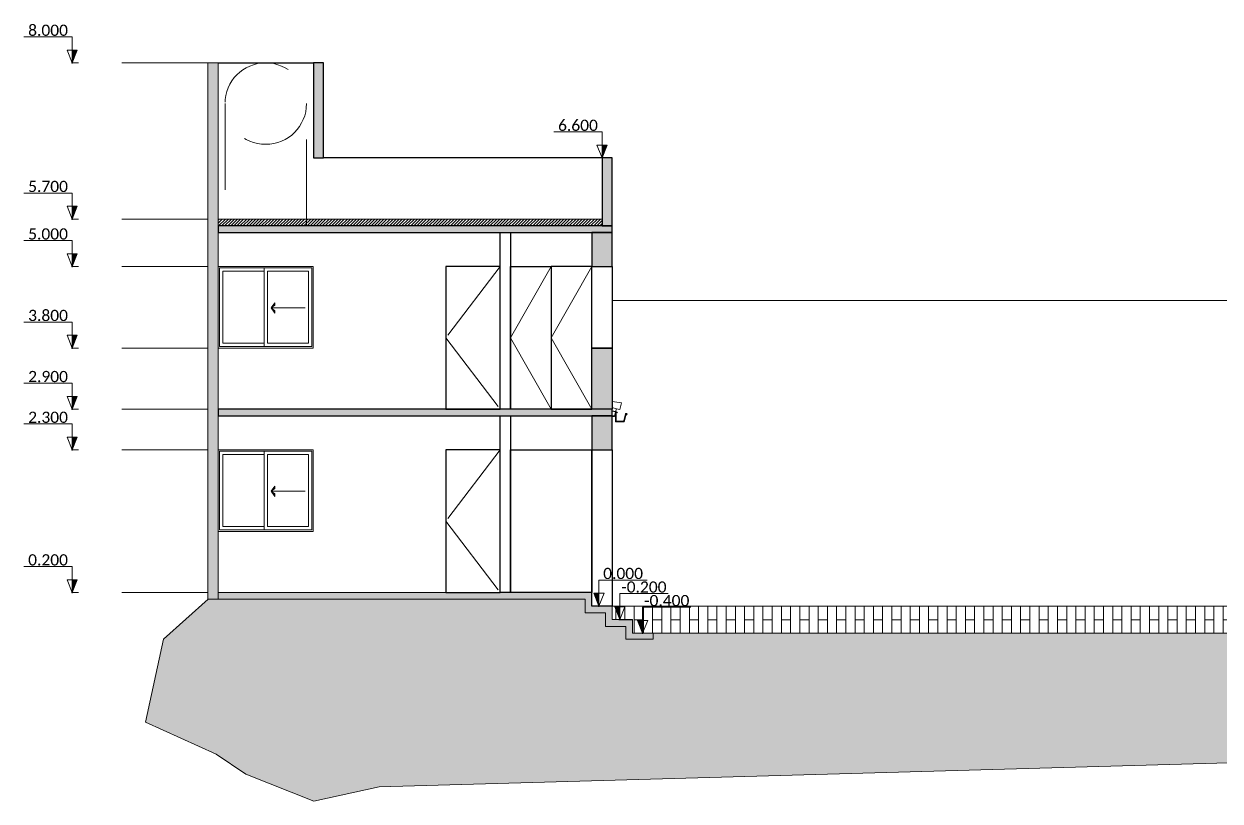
# Model space of a CAD drawing. Header units: metres. Extents: x -197 to 1099, y -24 to 14.
# Drawn here: x 193.68 to 211.29, y -2.87 to 8.57 of the extents above; entities that cross this region are included whole.
import ezdxf
from ezdxf.enums import TextEntityAlignment as Align

# ---------------------------------------------------------------- set-up
doc = ezdxf.new("R2010")
doc.units = ezdxf.units.M
doc.header["$LTSCALE"] = 0.001
doc.header["$PDMODE"] = 34
doc.header["$PDSIZE"] = 0.01
doc.linetypes.add('HIDDENX2', pattern=[19.05, 12.7, -6.35])
doc.layers.get('0').update_dxf_attribs({"lineweight": 13, "true_color": 0x000000})
for name, color, linetype, lineweight, true_color in [('Jach-Anotaciones-CalidaddeLínea  0.13', 7, 'Continuous', 13, 0x000000), ('Jach-Anotaciones-Hatch-Lum100%', 7, 'Continuous', 13, 0x000000), ('Jach-Anotaciones-Hatch-Lum50%', 9, 'Continuous', 13, 0x808080), ('Jach-Anotaciones-Hatch-Lum80%', 250, 'Continuous', 13, 0x333333), ('JACH-Anotaciones-Textos-Lum75% @ 0.075', 7, 'Continuous', 13, 0x404040), ('JACH-Arq-Lineas-Piso', 7, 'Continuous', 13, 0x404040), ('JACH-Arq-Lineas-Proyeccion', 250, 'HIDDENX2', 13, 0x333333), ('JACH-Arq-Lineas-Proyeccion Niveles cortes', 9, 'HIDDENX2', 13, 0x808080), ('JACH-Arq-Muros01-Carga', 7, 'Continuous', 25, 0x000000), ('JACH-Arq-Ventanas-BajasyPisoTecho', 7, 'Continuous', 13, 0x404040)]:
    doc.layers.add(name, color=color, linetype=linetype, lineweight=lineweight, true_color=true_color)
doc.styles.add('02a-Calibri-JACH(1.8mm)', font='calibri.ttf', dxfattribs={"height": 2.2})
pattern_1 = [(0, (169.421, 45.032), (0, 6.985), [5.08, -1.905]), (90, (169.421, 45.032), (-6.985, 4e-16), [5.08, -1.905])]

# ---------------------------------------------------------------- blocks, each defined once
blk = doc.blocks.new('*U469')
at = {"lineweight": 0, "ltscale": 100}
h = blk.add_hatch(dxfattribs=at)
h.set_pattern_fill('ANGLE', color=256)
h.set_pattern_definition(pattern_1)
h.paths.add_polyline_path([(0, 2.5), (0, 0), (1, 2.5)])
h = blk.add_hatch(color=256, dxfattribs=at)
h.dxf.hatch_style = 1
h.paths.add_polyline_path([(0, 2.5), (0, 0), (1, 2.5)])
for points in [[(0, 5.1), (-9.47, 5.1)], [(0, 5.1), (0, 1.25)]]:
    blk.add_lwpolyline(points, dxfattribs=at)
for points in [[(0, 0), (1, 2.5), (-1, 2.5)], [(0, 2.5), (0, 0), (1, 2.5)]]:
    blk.add_lwpolyline(points, close=True, dxfattribs=at)
blk.add_point((0, 0), dxfattribs=at)
at = {"lineweight": 0, "ltscale": 100, "style": '02a-Calibri-JACH(1.8mm)'}
blk.add_attdef('ALT', text='', height=2.2, dxfattribs=at).set_placement((-4.73, 6.4), align=Align.MIDDLE_CENTER)
blk = doc.blocks.new('*U470')
at = {"lineweight": 0, "ltscale": 100}
h = blk.add_hatch(dxfattribs=at)
h.set_pattern_fill('ANGLE', color=256)
h.set_pattern_definition(pattern_1)
h.paths.add_polyline_path([(0, 2.5), (0, 0), (1, 2.5)])
h = blk.add_hatch(color=256, dxfattribs=at)
h.dxf.hatch_style = 1
h.paths.add_polyline_path([(0, 2.5), (0, 0), (1, 2.5)])
for points in [[(0, 5.1), (-9.47, 5.1)], [(0, 5.1), (0, 1.25)]]:
    blk.add_lwpolyline(points, dxfattribs=at)
for points in [[(0, 0), (1, 2.5), (-1, 2.5)], [(0, 2.5), (0, 0), (1, 2.5)]]:
    blk.add_lwpolyline(points, close=True, dxfattribs=at)
blk.add_point((0, 0), dxfattribs=at)
at = {"lineweight": 0, "ltscale": 100, "style": '02a-Calibri-JACH(1.8mm)'}
blk.add_attdef('ALT', text='', height=2.2, dxfattribs=at).set_placement((-4.73, 6.4), align=Align.MIDDLE_CENTER)
blk = doc.blocks.new('*U471')
at = {"lineweight": 0, "ltscale": 100}
h = blk.add_hatch(dxfattribs=at)
h.set_pattern_fill('ANGLE', color=256)
h.set_pattern_definition(pattern_1)
h.paths.add_polyline_path([(0, 2.5), (0, 0), (1, 2.5)])
h = blk.add_hatch(color=256, dxfattribs=at)
h.dxf.hatch_style = 1
h.paths.add_polyline_path([(0, 2.5), (0, 0), (1, 2.5)])
for points in [[(0, 5.1), (-9.47, 5.1)], [(0, 5.1), (0, 1.25)]]:
    blk.add_lwpolyline(points, dxfattribs=at)
for points in [[(0, 0), (1, 2.5), (-1, 2.5)], [(0, 2.5), (0, 0), (1, 2.5)]]:
    blk.add_lwpolyline(points, close=True, dxfattribs=at)
blk.add_point((0, 0), dxfattribs=at)
at = {"lineweight": 0, "ltscale": 100, "style": '02a-Calibri-JACH(1.8mm)'}
blk.add_attdef('ALT', text='', height=2.2, dxfattribs=at).set_placement((-4.73, 6.4), align=Align.MIDDLE_CENTER)
blk = doc.blocks.new('*U472')
at = {"lineweight": 0, "ltscale": 100}
h = blk.add_hatch(dxfattribs=at)
h.set_pattern_fill('ANGLE', color=256)
h.set_pattern_definition(pattern_1)
h.paths.add_polyline_path([(0, 2.5), (0, 0), (1, 2.5)])
h = blk.add_hatch(color=256, dxfattribs=at)
h.dxf.hatch_style = 1
h.paths.add_polyline_path([(0, 2.5), (0, 0), (1, 2.5)])
for points in [[(0, 5.1), (-9.47, 5.1)], [(0, 5.1), (0, 1.25)]]:
    blk.add_lwpolyline(points, dxfattribs=at)
for points in [[(0, 0), (1, 2.5), (-1, 2.5)], [(0, 2.5), (0, 0), (1, 2.5)]]:
    blk.add_lwpolyline(points, close=True, dxfattribs=at)
blk.add_point((0, 0), dxfattribs=at)
at = {"lineweight": 0, "ltscale": 100, "style": '02a-Calibri-JACH(1.8mm)'}
blk.add_attdef('ALT', text='', height=2.2, dxfattribs=at).set_placement((-4.73, 6.4), align=Align.MIDDLE_CENTER)
blk = doc.blocks.new('*U473')
at = {"lineweight": 0, "ltscale": 100}
h = blk.add_hatch(dxfattribs=at)
h.set_pattern_fill('ANGLE', color=256)
h.set_pattern_definition(pattern_1)
h.paths.add_polyline_path([(0, 2.5), (0, 0), (1, 2.5)])
h = blk.add_hatch(color=256, dxfattribs=at)
h.dxf.hatch_style = 1
h.paths.add_polyline_path([(0, 2.5), (0, 0), (1, 2.5)])
for points in [[(0, 5.1), (-9.47, 5.1)], [(0, 5.1), (0, 1.25)]]:
    blk.add_lwpolyline(points, dxfattribs=at)
for points in [[(0, 0), (1, 2.5), (-1, 2.5)], [(0, 2.5), (0, 0), (1, 2.5)]]:
    blk.add_lwpolyline(points, close=True, dxfattribs=at)
blk.add_point((0, 0), dxfattribs=at)
at = {"lineweight": 0, "ltscale": 100, "style": '02a-Calibri-JACH(1.8mm)'}
blk.add_attdef('ALT', text='', height=2.2, dxfattribs=at).set_placement((-4.73, 6.4), align=Align.MIDDLE_CENTER)
blk = doc.blocks.new('*U474')
at = {"lineweight": 0, "ltscale": 100}
h = blk.add_hatch(dxfattribs=at)
h.set_pattern_fill('ANGLE', color=256)
h.set_pattern_definition(pattern_1)
h.paths.add_polyline_path([(0, 2.5), (0, 0), (1, 2.5)])
h = blk.add_hatch(color=256, dxfattribs=at)
h.dxf.hatch_style = 1
h.paths.add_polyline_path([(0, 2.5), (0, 0), (1, 2.5)])
for points in [[(0, 5.1), (-9.47, 5.1)], [(0, 5.1), (0, 1.25)]]:
    blk.add_lwpolyline(points, dxfattribs=at)
for points in [[(0, 0), (1, 2.5), (-1, 2.5)], [(0, 2.5), (0, 0), (1, 2.5)]]:
    blk.add_lwpolyline(points, close=True, dxfattribs=at)
blk.add_point((0, 0), dxfattribs=at)
at = {"lineweight": 0, "ltscale": 100, "style": '02a-Calibri-JACH(1.8mm)'}
blk.add_attdef('ALT', text='', height=2.2, dxfattribs=at).set_placement((-4.73, 6.4), align=Align.MIDDLE_CENTER)
blk = doc.blocks.new('*U475')
at = {"lineweight": 0, "ltscale": 100}
h = blk.add_hatch(dxfattribs=at)
h.set_pattern_fill('ANGLE', color=256)
h.set_pattern_definition(pattern_1)
h.paths.add_polyline_path([(0, 2.5), (0, 0), (1, 2.5)])
h = blk.add_hatch(color=256, dxfattribs=at)
h.dxf.hatch_style = 1
h.paths.add_polyline_path([(0, 2.5), (0, 0), (1, 2.5)])
for points in [[(0, 5.1), (-9.47, 5.1)], [(0, 5.1), (0, 1.25)]]:
    blk.add_lwpolyline(points, dxfattribs=at)
for points in [[(0, 0), (1, 2.5), (-1, 2.5)], [(0, 2.5), (0, 0), (1, 2.5)]]:
    blk.add_lwpolyline(points, close=True, dxfattribs=at)
blk.add_point((0, 0), dxfattribs=at)
at = {"lineweight": 0, "ltscale": 100, "style": '02a-Calibri-JACH(1.8mm)'}
blk.add_attdef('ALT', text='', height=2.2, dxfattribs=at).set_placement((-4.73, 6.4), align=Align.MIDDLE_CENTER)
blk = doc.blocks.new('*U476')
at = {"lineweight": 0, "ltscale": 100}
h = blk.add_hatch(dxfattribs=at)
h.set_pattern_fill('ANGLE', color=256)
h.set_pattern_definition(pattern_1)
h.paths.add_polyline_path([(0, 2.5), (0, 0), (1, 2.5)])
h = blk.add_hatch(color=256, dxfattribs=at)
h.dxf.hatch_style = 1
h.paths.add_polyline_path([(0, 2.5), (0, 0), (1, 2.5)])
for points in [[(0, 5.1), (-9.47, 5.1)], [(0, 5.1), (0, 1.25)]]:
    blk.add_lwpolyline(points, dxfattribs=at)
for points in [[(0, 0), (1, 2.5), (-1, 2.5)], [(0, 2.5), (0, 0), (1, 2.5)]]:
    blk.add_lwpolyline(points, close=True, dxfattribs=at)
blk.add_point((0, 0), dxfattribs=at)
at = {"lineweight": 0, "ltscale": 100, "style": '02a-Calibri-JACH(1.8mm)'}
blk.add_attdef('ALT', text='', height=2.2, dxfattribs=at).set_placement((-4.73, 6.4), align=Align.MIDDLE_CENTER)
blk = doc.blocks.new('*U681')
at = {"lineweight": 0, "ltscale": 100}
h = blk.add_hatch(dxfattribs=at)
h.set_pattern_fill('ANGLE', color=256)
h.set_pattern_definition(pattern_1)
h.paths.add_polyline_path([(0, 2.5), (0, 0), (1, 2.5)])
h = blk.add_hatch(color=256, dxfattribs=at)
h.dxf.hatch_style = 1
h.paths.add_polyline_path([(0, 2.5), (0, 0), (1, 2.5)])
for points in [[(0, 5.1), (-9.47, 5.1)], [(0, 5.1), (0, 1.25)]]:
    blk.add_lwpolyline(points, dxfattribs=at)
for points in [[(0, 0), (1, 2.5), (-1, 2.5)], [(0, 2.5), (0, 0), (1, 2.5)]]:
    blk.add_lwpolyline(points, close=True, dxfattribs=at)
blk.add_point((0, 0), dxfattribs=at)
at = {"lineweight": 0, "ltscale": 100, "style": '02a-Calibri-JACH(1.8mm)'}
blk.add_attdef('ALT', text='', height=2.2, dxfattribs=at).set_placement((-4.73, 6.4), align=Align.MIDDLE_CENTER)
blk = doc.blocks.new('*U682')
at = {"lineweight": 0, "ltscale": 100}
h = blk.add_hatch(dxfattribs=at)
h.set_pattern_fill('ANGLE', color=256)
h.set_pattern_definition(pattern_1)
h.paths.add_polyline_path([(0, 2.5), (0, 0), (1, 2.5)])
h = blk.add_hatch(color=256, dxfattribs=at)
h.dxf.hatch_style = 1
h.paths.add_polyline_path([(0, 2.5), (0, 0), (1, 2.5)])
for points in [[(0, 5.1), (-9.47, 5.1)], [(0, 5.1), (0, 1.25)]]:
    blk.add_lwpolyline(points, dxfattribs=at)
for points in [[(0, 0), (1, 2.5), (-1, 2.5)], [(0, 2.5), (0, 0), (1, 2.5)]]:
    blk.add_lwpolyline(points, close=True, dxfattribs=at)
blk.add_point((0, 0), dxfattribs=at)
at = {"lineweight": 0, "ltscale": 100, "style": '02a-Calibri-JACH(1.8mm)'}
blk.add_attdef('ALT', text='', height=2.2, dxfattribs=at).set_placement((-4.73, 6.4), align=Align.MIDDLE_CENTER)
blk = doc.blocks.new('A$C51db089b')
at = {"layer": 'Jach-Anotaciones-Hatch-Lum50%', "lineweight": 0, "ltscale": 100}
h = blk.add_hatch(color=256, dxfattribs=at)
h.dxf.hatch_style = 1
h.paths.add_polyline_path([(0, 0.078), (0.055, 0.117), (0.055, 0.155)])
h = blk.add_hatch(color=256, dxfattribs=at)
h.dxf.hatch_style = 1
h.paths.add_polyline_path([(0, 0.078), (0.055, 0.038), (0.055, 0)])
at = {"lineweight": 0, "ltscale": 100}
for points in [[(0, 0.078), (0.055, 0.117), (0.055, 0.155)], [(0, 0.078), (0.055, 0.038), (0.055, 0)]]:
    blk.add_lwpolyline(points, close=True, dxfattribs=at)
blk.add_lwpolyline([(0.5, 0.078), (0, 0.078)], dxfattribs=at)
blk = doc.blocks.new('*U785')
at = {"lineweight": 0, "ltscale": 100}
h = blk.add_hatch(dxfattribs=at)
h.set_pattern_fill('ANGLE', color=256)
h.set_pattern_definition(pattern_1)
h.paths.add_polyline_path([(0, 2.5), (0, 0), (1, 2.5)])
h = blk.add_hatch(color=256, dxfattribs=at)
h.dxf.hatch_style = 1
h.paths.add_polyline_path([(0, 2.5), (0, 0), (1, 2.5)])
for points in [[(0, 5.1), (-9.47, 5.1)], [(0, 5.1), (0, 1.25)]]:
    blk.add_lwpolyline(points, dxfattribs=at)
for points in [[(0, 0), (1, 2.5), (-1, 2.5)], [(0, 2.5), (0, 0), (1, 2.5)]]:
    blk.add_lwpolyline(points, close=True, dxfattribs=at)
blk.add_point((0, 0), dxfattribs=at)
at = {"lineweight": 0, "ltscale": 100, "style": '02a-Calibri-JACH(1.8mm)'}
blk.add_attdef('ALT', text='', height=2.2, dxfattribs=at).set_placement((-4.73, 6.4), align=Align.MIDDLE_CENTER)

msp = doc.modelspace()

# ---------------------------------------------------------------- hatches: boundary and pattern name
at = {"layer": 'Jach-Anotaciones-Hatch-Lum100%', "ltscale": 100}
h = msp.add_hatch(color=256, dxfattribs=at)
h.dxf.hatch_style = 1
h.paths.add_polyline_path([(196.39005, 0.1), (196.54003, 0.1), (196.54003, 8), (196.39005, 8)])
h = msp.add_hatch(color=256, dxfattribs=at)
h.dxf.hatch_style = 1
h.paths.add_polyline_path([(197.9419, 6.6), (198.0919, 6.6), (198.0919, 8), (197.9419, 8)])
h = msp.add_hatch(color=256, dxfattribs=at)
h.dxf.hatch_style = 1
h.paths.add_polyline_path([(196.54003, 2.8), (202.3423, 2.8), (202.3423, 2.9), (196.54003, 2.9)])
h.paths.add_polyline_path([(196.54003, 5.5), (202.3423, 5.5), (202.3423, 5.6), (196.54003, 5.6)])
h.paths.add_polyline_path([(202.1923, 5.6), (202.3423, 5.6), (202.3423, 6.6), (202.1923, 6.6)])
at = {"layer": 'Jach-Anotaciones-Hatch-Lum100%', "lineweight": 0, "ltscale": 100}
h = msp.add_hatch(dxfattribs=at)
h.set_pattern_fill('ANSI31', color=256, scale=0.01)
h.set_pattern_definition([(45, (196.381412, 12.66438), (-0.02245064, 0.02245064), [])])
h.paths.add_polyline_path([(196.54003, 5.6), (202.1919, 5.6), (202.1919, 5.7), (196.54003, 5.7)])
at = {"layer": 'Jach-Anotaciones-Hatch-Lum100%', "ltscale": 100}
h = msp.add_hatch(color=256, dxfattribs=at)
h.dxf.hatch_style = 1
h.paths.add_polyline_path([(202.3423, 5.5), (202.0423, 5.5), (202.0423, 5), (202.3423, 5)])
h.paths.add_polyline_path([(202.3423, 2.9), (202.0423, 2.9), (202.0423, 3.8), (202.3423, 3.8)])
h.paths.add_polyline_path([(202.3423, 2.8), (202.0423, 2.8), (202.0423, 2.3), (202.3423, 2.3)])
h = msp.add_hatch(color=256, dxfattribs=at)
h.dxf.hatch_style = 1
h.paths.add_polyline_path([(202.9423, -0.4), (202.6423, -0.4), (202.6423, -0.2), (202.3423, -0.2), (202.3423, 0), (202.0423, 0), (202.0423, 0.2), (196.54003, 0.2), (196.54003, 0.1), (201.9423, 0.1), (201.9423, -0.1), (202.2423, -0.1), (202.2423, -0.3), (202.5423, -0.3), (202.5423, -0.48667), (202.79184, -0.48667), (202.9423, -0.48667)])
h = msp.add_hatch(color=256, dxfattribs=at)
h.dxf.hatch_style = 1
h.paths.add_polyline_path([(202.9423, -0.4), (202.6423, -0.4), (202.6423, -0.2), (202.3423, -0.2), (202.3423, 0), (202.0423, 0), (202.0423, 0.2), (196.54003, 0.2), (196.54003, 0.1), (201.9423, 0.1), (201.9423, -0.1), (202.2423, -0.1), (202.2423, -0.3), (202.5423, -0.3), (202.5423, -0.48667), (202.79184, -0.48667), (202.9423, -0.48667)])
at = {"layer": 'Jach-Anotaciones-Hatch-Lum50%', "ltscale": 100}
h = msp.add_hatch(dxfattribs=at)
h.set_pattern_fill('WOOD_01', color=256, scale=0.8, angle=-0.315214, pattern_type=2)
h.set_pattern_definition([(359.6848, (-55.6566, 2.0602), (0.0044012, 0.799988), [0.16, -0.64]), (8.657386, (-55.650944, 1.62819), (4.8043285695, 0.7735788146), [0.1538832, -15.2344232]), (5.395286, (-55.65868, 1.67623), (7.204292312, 0.76036553), [0.1607984, -7.8791008]), (344.262686, (-55.65736, 1.91623), (8.7866629083, -2.4483667108), [0.2406656, -23.8259016]), (353.344686, (-55.63991, 2.18014), (0.799988155, -0.004399564), [0.1448864, -7.0994208]), (344.753386, (-55.618416, 1.72401), (3.195550377, -0.817591375), [0.1241936, -12.2951456]), (348.374886, (-55.89586, 2.18955), (0.79998813, -0.0044009), [0.3263376, -3.7528776]), (5.395286, (-55.65134, 1.55619), (7.204292312, 0.76036553), [0.0803992, -7.9595]), (359.6848, (-55.6575, 1.8922), (0.0044012, 0.799988), [0.08, -0.72]), (359.6848, (-55.817, 1.9891), (0.0044012, 0.799988), [0.24, -0.56]), (10.994686, (-55.6563, 2.10823), (3.20435258, 0.78238106), [0.081584, -3.9976312]), (2.411086, (-55.73793, 1.81267), (16.0041592815, 0.711960776), [0.1681904, -16.6508464]), (352.090186, (-55.698063, 1.78845), (6.395501864, -0.835192412), [0.1210616, -11.9851336]), (359.6848, (-55.7397, 1.4847), (0.0044012, 0.799988), [0.16, -0.64]), (358.515686, (-55.819954, 1.445117), (0.7999880433, -0.0044005829), [0.3920816, -38.81608]), (359.6848, (-55.81665, 2.0451), (0.0044012, 0.799988), [0.08, -0.72]), (359.6848, (-55.7363, 2.1087), (0.0044012, 0.799988), [0.08, -0.72]), (359.6848, (-56.0959, 2.18265), (0.0044012, 0.799988), [0.12, -0.68]), (350.222486, (-55.87968, 2.22146), (0.79998796, -0.00440089), [0.2433104, -4.6228992]), (359.6848, (-56.1357, 2.2229), (0.0044012, 0.799988), [0.16, -0.64]), (359.6848, (-56.2276, 1.5034), (0.0044012, 0.799988), [0.088, -0.712]), (359.6848, (-55.8194, 1.5411), (0.0044012, 0.799988), [0.08, -0.72]), (359.6848, (-56.2273, 1.56736), (0.0044012, 0.799988), [0.168, -0.632]), (5.125086, (-55.81903, 1.613114), (8.004279868, 0.7559717563), [0.16876, -16.7072576]), (359.6848, (-55.8107, 1.6771), (0.0044012, 0.799988), [0.152, -0.648]), (359.6848, (-56.2266, 1.69536), (0.0044012, 0.799988), [0.088, -0.712]), (358.515686, (-56.12988, 1.822827), (0.7999880433, -0.0044005829), [0.3920816, -38.81608]), (359.6848, (-56.0575, 1.8944), (0.0044012, 0.799988), [0.08, -0.72]), (359.6848, (-56.13735, 1.9189), (0.0044012, 0.799988), [0.08, -0.72]), (359.6848, (-55.81736, 1.9171), (0.0044012, 0.799988), [0.16, -0.64]), (359.6848, (-55.9773, 1.934), (0.0044012, 0.799988), [0.08, -0.72]), (359.6848, (-56.1367, 2.0309), (0.0044012, 0.799988), [0.16, -0.64]), (19.338586, (-55.92259, 1.693685), (8.81747179, 3.15153407), [0.1189288, -11.7739248]), (10.994686, (-56.05735, 1.91843), (3.20435258, 0.78238106), [0.081584, -3.9976312]), (10.994686, (-55.73758, 1.87667), (3.20435258, 0.78238106), [0.081584, -3.9976312]), (5.395286, (-55.9759, 2.181986), (7.204292312, 0.76036553), [0.0803992, -7.9595]), (349.379986, (-56.22359, 2.23935), (4.795526168, -0.82639083), [0.0894424, -8.854828]), (348.374886, (-56.13964, 1.50288), (0.79998813, -0.0044009), [0.081584, -3.9976312]), (89.6848, (-56.0597, 1.4864), (-0.799988, 0.0044012), [0, -0.8]), (346.292386, (-56.225263, 1.935354), (13.5821897145, -3.274747542), [0.172696, -17.0969232]), (10.994686, (-55.73665, 2.04467), (3.20435258, 0.78238106), [0.081584, -3.9976312]), (9.989586, (-55.73943, 1.540675), (4.004340476, 0.777978747), [0.0894424, -8.854828]), (348.374886, (-55.97749, 1.89399), (0.79998813, -0.0044009), [0.081584, -3.9976312]), (348.374886, (-55.89727, 1.93355), (0.79998813, -0.0044009), [0.081584, -3.9976312]), (341.24989, (-56.2257, 1.85536), (0.79998773, -0.00440026), [0.1011928, -2.4286288]), (345.64859, (-56.1362, 2.12687), (0.79998758, -0.0044002), [0.3298488, -2.9686352]), (342.985586, (-55.9759, 2.181986), (5.591112854, -1.630779148), [0.2505672, -8.101676]), (359.6848, (-55.9757, 2.222), (0.0044012, 0.799988), [0.096, -0.704]), (345.64859, (-56.05929, 1.56644), (0.79998758, -0.0044002), [0.3298488, -2.9686352]), (345.64859, (-56.13898, 1.62287), (0.79998758, -0.0044002), [0.3298488, -2.9686352]), (345.64859, (-56.13858, 1.69487), (0.79998758, -0.0044002), [0.3298488, -2.9686352]), (349.379986, (-56.22465, 2.04735), (4.795526168, -0.82639083), [0.0894424, -8.854828]), (345.64859, (-55.97674, 2.02999), (0.79998758, -0.0044002), [0.164924, -3.13356]), (349.379986, (-56.226055, 1.791356), (4.795526168, -0.82639083), [0.0894424, -8.854828]), (357.298886, (-55.81037, 1.733068), (0.7999878555, -0.004400215), [0.1921664, -19.024492]), (349.379986, (-55.897576, 1.87755), (4.795526168, -0.82639083), [0.0894424, -8.854828]), (12.213586, (-55.809665, 1.86107), (3.20435315, 0.782382548), [0.073756, -7.3018792]), (349.247386, (-56.226275, 1.751357), (8.791064244, -1.648377222), [0.3091152, -30.602364]), (351.554686, (-55.92259, 1.69368), (0.79998746, -0.00440139), [0.1131368, -5.5437168]), (4.448386, (-56.138145, 1.77487), (8.804267945, 0.751567892), [0.1926656, -9.4406096]), (359.6848, (-55.94606, 1.7898), (0.0044012, 0.799988), [0.248, -0.552]), (344.429686, (-56.224075, 2.15135), (3.195550154, -0.817591335), [0.0912144, -9.0301888]), (350.222486, (-56.05973, 1.48644), (0.79998796, -0.00440089), [0.2433104, -4.6228992]), (339.701686, (-56.2268, 1.65536), (2.39556239, -0.813190942), [0.0936376, -9.2701216]), (359.6848, (-55.5762, 2.1238), (0.0044012, 0.799988), [0.04, -0.76]), (359.6848, (-55.57815, 1.7718), (0.0044012, 0.799988), [0.08, -0.72]), (10.994686, (-55.57974, 1.4838), (3.20435258, 0.78238106), [0.081584, -3.9976312]), (359.6848, (-55.5713, 1.56375), (0.0044012, 0.799988), [0.144, -0.656]), (342.985586, (-55.576965, 1.98779), (5.591112854, -1.630779148), [0.0835224, -8.2687208]), (347.705486, (-55.56989, 1.819747), (15.182160045, -3.2844524587), [0.1472056, -26.8405152]), (89.6848, (-55.5797, 1.4838), (-0.799988, 0.0044012), [0, -0.8]), (359.6848, (-55.49965, 1.49936), (0.0044012, 0.799988), [0.072, -0.728]), (359.6848, (-55.4988, 1.65135), (0.0044012, 0.799988), [0.072, -0.728]), (359.6848, (-55.4986, 1.69135), (0.0044012, 0.799988), [0.072, -0.728]), (335.722386, (-55.4971, 1.96335), (5.586711744, -2.430761377), [0.0787912, -7.8002896]), (348.201086, (-55.49657, 2.059347), (3.99553757295, -0.8221182505), [0.0734704, -52.17242]), (341.24989, (-55.49815, 1.77135), (0.79998773, -0.00440026), [0.0758944, -2.4539264]), (347.155986, (-55.496, 2.163345), (3.995538528, -0.82199356), [0.073756, -7.3018792])])
h.paths.add_polyline_path([(202.3423, 2.8706), (202.3423, 2.79057), (202.37404, 2.79057), (202.39138, 2.85783)])
h = msp.add_hatch(dxfattribs=at)
h.set_pattern_fill('AR-BRSTD', color=256, scale=0.002, angle=90, double=1)
h.set_pattern_definition([(90, (-305.94067, 0), (-0.1354836, 8e-18), []), (180, (-305.94067, 0), (-0.1354836, -0.2032), [0.1354836, -0.1354836])])
h.paths.add_polyline_path([(202.3423, 0), (218.34218, 0), (218.34218, -0.175), (218.04218, -0.175), (218.04218, -0.4), (202.6423, -0.4), (202.6423, -0.20958), (202.3423, -0.2)])
at = {"layer": 'Jach-Anotaciones-Hatch-Lum80%', "ltscale": 100}
h = msp.add_hatch(dxfattribs=at)
h.set_pattern_fill('EARTH', color=256, scale=0.03, angle=45, double=1)
h.set_pattern_definition([(45, (-101.32783, 0), (0, 0.26940768), [0.1905, -0.1905]), (45, (-101.37834, 0.05051), (0, 0.26940768), [0.1905, -0.1905]), (45, (-101.42886, 0.10103), (0, 0.26940768), [0.1905, -0.1905]), (135, (-101.42886, 0.1347), (-0.26940768, 0), [0.1905, -0.1905]), (135, (-101.37834, 0.18522), (-0.26940768, 0), [0.1905, -0.1905]), (135, (-101.32783, 0.23573), (-0.26940768, 0), [0.1905, -0.1905])])
h.paths.add_polyline_path([(218.04218, -0.48667), (218.14218, -0.48667), (218.14218, -0.275), (218.44218, -0.275), (218.44218, -0.1), (222.44229, -0.1), (222.44229, -0.35), (228.40229, -0.35), (228.40229, 0.025), (229.05096, 0.025), (240.74482, -0.27484), (241.95229, -0.42578), (242.13532, -0.52717), (242.29155, -0.80121), (242.26604, -1.037), (242.35532, -1.18676), (242.20547, -1.37158), (241.58998, -1.47917), (241.03503, -1.28342), (239.85169, -1.16924), (239.21513, -1.48733), (238.6357, -1.63414), (237.87673, -1.47917), (237.32178, -1.0469), (236.11396, -1.19371), (235.59165, -1.56889), (234.88165, -1.87882), (233.04164, -1.41138), (230.89008, -1.53663), (229.49051, -1.91241), (228.30229, -2.41694), (226.62873, -2.72658), (224.91583, -2.47607), (223.32827, -2.37169), (222.40915, -2.37169), (221.21848, -2.26731), (220.27848, -2.05854), (198.91213, -2.66396), (197.95124, -2.87272), (196.94857, -2.47607), (196.5099, -2.1838), (195.47022, -1.71211), (195.73688, -0.48667), (196.39356, 0.1), (201.9423, 0.1), (201.9423, -0.1), (202.2423, -0.1), (202.2423, -0.3), (202.5423, -0.3), (202.5423, -0.48667), (202.9423, -0.48465), (202.9423, -0.4), (217.74218, -0.4)])

# ---------------------------------------------------------------- linework, layer by layer
at = {"ltscale": 100}
msp.add_lwpolyline([(202.3423, 2.8763), (202.39138, 2.86283), (202.39138, 2.71466), (202.5159, 2.71465), (202.54581, 2.8275)], dxfattribs=at)
msp.add_lwpolyline([(202.54897, 2.81524, 2.05128994), (202.5383, 2.8289), (202.51368, 2.72983, -0.34453951), (202.50397, 2.72224), (202.40897, 2.72225, -0.41421356), (202.39897, 2.73225), (202.39898, 2.85225, -0.70796162), (202.40943, 2.85593), (202.41745, 2.847)], format="xyb", dxfattribs=at)
at = {"layer": 'Jach-Anotaciones-CalidaddeLínea  0.13', "ltscale": 100}
for points in [[(196.39005, 0.1), (196.54003, 0.1), (196.54003, 8), (196.39005, 8)], [(202.9423, -0.4), (202.6423, -0.4), (202.6423, -0.2), (202.3423, -0.2), (202.3423, 0), (202.0423, 0), (202.0423, 0.2), (196.54003, 0.2), (196.54003, 0.1), (201.9423, 0.1), (201.9423, -0.1), (202.2423, -0.1), (202.2423, -0.3), (202.5423, -0.3), (202.5423, -0.48667), (202.79184, -0.48667), (202.9423, -0.48667)], [(202.3423, 0), (218.34218, 0), (218.34218, -0.175), (218.04218, -0.175), (218.04218, -0.4), (202.6423, -0.4), (202.6423, -0.20958), (202.3423, -0.2)]]:
    msp.add_lwpolyline(points, close=True, dxfattribs=at)
for points in [[(202.3423, 4.5), (220.97329, 4.5)], [(202.45234, 2.89357), (202.47764, 2.99032), (202.3423, 3.01053)], [(202.40397, 2.90622), (202.3423, 2.92226)], [(202.3423, 2.8706), (202.39138, 2.85783), (202.37404, 2.79057), (202.3423, 2.79057)], [(202.39138, 2.85783), (202.3423, 2.8706)], [(202.39138, 2.85783), (202.40403, 2.90621)], [(202.40397, 2.90622), (202.45234, 2.89357)], [(220.27848, -2.05854), (198.91213, -2.66396), (197.95124, -2.87272), (196.94857, -2.47607), (196.5099, -2.1838), (195.47022, -1.71211), (195.73688, -0.48667), (196.39356, 0.1), (201.9423, 0.1), (201.9423, -0.1), (202.2423, -0.1), (202.2423, -0.3), (202.5423, -0.3), (202.5423, -0.48667), (202.9423, -0.48465), (202.9423, -0.4), (217.74218, -0.4)]]:
    msp.add_lwpolyline(points, dxfattribs=at)
at = {"layer": 'JACH-Arq-Lineas-Piso', "lineweight": 0, "ltscale": 100}
msp.add_lwpolyline([(196.54003, 5.6), (202.1919, 5.6), (202.1919, 5.7), (196.54003, 5.7)], close=True, dxfattribs=at)
at = {"layer": 'JACH-Arq-Lineas-Proyeccion', "ltscale": 100}
msp.add_lwpolyline([(196.64097, 7.4), (196.64097, 5.6), (197.84097, 5.6), (197.84097, 7.4, 1)], format="xyb", dxfattribs=at)
for points in [[(200.6919, 5), (199.8919, 3.95), (200.6919, 2.9)], [(201.4421, 5), (200.8419, 3.95), (201.4421, 2.9)], [(202.0423, 5), (201.4421, 3.95), (202.0423, 2.9)], [(200.6919, 2.3), (199.8919, 1.25), (200.6919, 0.2)]]:
    msp.add_lwpolyline(points, dxfattribs=at)
msp.add_circle((197.24097, 7.4), 0.6, dxfattribs=at)
at = {"layer": 'JACH-Arq-Lineas-Proyeccion Niveles cortes', "ltscale": 100}
for points in [[(196.39047, 8), (194.39047, 8)], [(196.39005, 5.7), (194.39047, 5.7)], [(196.39005, 5), (194.39047, 5)], [(196.39005, 3.8), (194.39047, 3.8)], [(196.39005, 2.9), (194.39047, 2.9)], [(196.39005, 2.3), (194.39047, 2.3)], [(196.39005, 0.2), (194.39047, 0.2)]]:
    msp.add_lwpolyline(points, dxfattribs=at)
at = {"layer": 'JACH-Arq-Muros01-Carga', "ltscale": 100}
for points in [[(196.54003, 8), (197.9419, 8)], [(202.1923, 6.6), (198.0919, 6.6)]]:
    msp.add_lwpolyline(points, dxfattribs=at)
for points in [[(197.9419, 6.6), (198.0919, 6.6), (198.0919, 8), (197.9419, 8)], [(202.1923, 5.6), (202.3423, 5.6), (202.3423, 6.6), (202.1923, 6.6)], [(196.54003, 5.5), (202.3423, 5.5), (202.3423, 5.6), (196.54003, 5.6)], [(200.6919, 5.5), (200.8419, 5.5), (200.8419, 2.9), (200.6919, 2.9)], [(202.3423, 5.5), (202.0423, 5.5), (202.0423, 5), (202.3423, 5)], [(200.6919, 5), (199.8919, 5), (199.8919, 2.9), (200.6919, 2.9)], [(200.8419, 5), (201.4421, 5), (201.4421, 2.9), (200.8419, 2.9)], [(202.0423, 5), (201.4421, 5), (201.4421, 2.9), (202.0423, 2.9)], [(202.3423, 3.8), (202.0423, 3.8), (202.0423, 5), (202.3423, 5)], [(202.3423, 2.9), (202.0423, 2.9), (202.0423, 3.8), (202.3423, 3.8)], [(196.54003, 2.8), (202.3423, 2.8), (202.3423, 2.9), (196.54003, 2.9)], [(200.6919, 2.8), (200.8419, 2.8), (200.8419, 0.2), (200.6919, 0.2)], [(202.3423, 2.8), (202.0423, 2.8), (202.0423, 2.3), (202.3423, 2.3)], [(200.6919, 2.3), (199.8919, 2.3), (199.8919, 0.2), (200.6919, 0.2)], [(202.0423, 0.2), (200.8423, 0.2), (200.8423, 2.3), (202.0423, 2.3)], [(202.3423, 0), (202.0423, 0), (202.0423, 2.3), (202.3423, 2.3)]]:
    msp.add_lwpolyline(points, close=True, dxfattribs=at)
at = {"layer": 'JACH-Arq-Ventanas-BajasyPisoTecho', "ltscale": 100}
for points in [[(196.54043, 5), (197.94003, 5), (197.94003, 3.8), (196.54043, 3.8)], [(196.56043, 4.98), (197.92003, 4.98), (197.92003, 3.82), (196.56043, 3.82)], [(196.56043, 4.98), (197.92003, 4.98), (197.92003, 3.82), (196.56043, 3.82)], [(196.56043, 4.98), (197.92003, 4.98), (197.92003, 3.82), (196.56043, 3.82)], [(196.54043, 2.3), (197.94003, 2.3), (197.94003, 1.1), (196.54043, 1.1)], [(196.56043, 2.28), (197.92003, 2.28), (197.92003, 1.12), (196.56043, 1.12)], [(196.56043, 2.28), (197.92003, 2.28), (197.92003, 1.12), (196.56043, 1.12)], [(196.56043, 2.28), (197.92003, 2.28), (197.92003, 1.12), (196.56043, 1.12)]]:
    msp.add_lwpolyline(points, close=True, dxfattribs=at)
for points in [[(197.21523, 4.98), (197.21523, 3.82)], [(197.21523, 3.87), (196.61043, 3.87), (196.61043, 4.93), (197.21523, 4.93)], [(197.26523, 4.93), (197.87003, 4.93), (197.87003, 3.87), (197.26523, 3.87)], [(197.26523, 4.93), (197.26523, 3.87)], [(197.21523, 1.17), (196.61043, 1.17), (196.61043, 2.23), (197.21523, 2.23)], [(197.21523, 2.28), (197.21523, 1.12)], [(197.26523, 2.23), (197.87003, 2.23), (197.87003, 1.17), (197.26523, 1.17)], [(197.26523, 2.23), (197.26523, 1.17)]]:
    msp.add_lwpolyline(points, dxfattribs=at)

# ---------------------------------------------------------------- block references
at = {"layer": 'JACH-Anotaciones-Textos-Lum75% @ 0.075', "ltscale": 100, "xscale": 0.075, "yscale": 0.075, "zscale": 0.075}
for name, p, values in [('*U475', (194.39047, 8), {'ALT': '8.000'}), ('*U785', (202.1923, 6.6), {'ALT': '6.600'}), ('*U474', (194.39047, 5.7), {'ALT': '5.700'}), ('*U681', (194.39047, 5), {'ALT': '5.000'}), ('*U473', (194.39047, 3.8), {'ALT': '3.800'}), ('*U682', (194.39047, 2.9), {'ALT': '2.900'}), ('*U472', (194.39047, 2.3), {'ALT': '2.300'}), ('*U476', (194.39047, 0.2), {'ALT': '0.200'})]:
    msp.add_blockref(name, p, dxfattribs=at).add_auto_attribs(values)
at = {"layer": 'JACH-Anotaciones-Textos-Lum75% @ 0.075', "ltscale": 100}
ref = msp.add_blockref('*U471', (202.14701, 0), dxfattribs=dict(at, xscale=-0.075, yscale=0.075, zscale=0.075))
ref.add_attrib('ALT', '0.000', dxfattribs={"layer": '0', "lineweight": 0, "ltscale": 100, "height": 0.165, "style": '02a-Calibri-JACH(1.8mm)'}).set_placement((202.50196, 0.48006), align=Align.MIDDLE_CENTER)
ref = msp.add_blockref('*U470', (202.45407, -0.2), dxfattribs=dict(at, xscale=-0.075, yscale=0.075, zscale=0.075))
ref.add_attrib('ALT', '-0.200', dxfattribs={"layer": '0', "lineweight": 0, "ltscale": 100, "height": 0.165, "style": '02a-Calibri-JACH(1.8mm)'}).set_placement((202.80903, 0.28006), align=Align.MIDDLE_CENTER)
ref = msp.add_blockref('*U469', (202.78997, -0.4), dxfattribs=dict(at, xscale=-0.075, yscale=0.075, zscale=0.075))
ref.add_attrib('ALT', '-0.400', dxfattribs={"layer": '0', "lineweight": 0, "ltscale": 100, "height": 0.165, "style": '02a-Calibri-JACH(1.8mm)'}).set_placement((203.14493, 0.08006), align=Align.MIDDLE_CENTER)
at = {"layer": 'JACH-Arq-Ventanas-BajasyPisoTecho', "ltscale": 100}
for p in [(197.32109, 4.31195), (197.32109, 1.61195)]:
    msp.add_blockref('A$C51db089b', p, dxfattribs=at)

doc.saveas('drawing.dxf')
